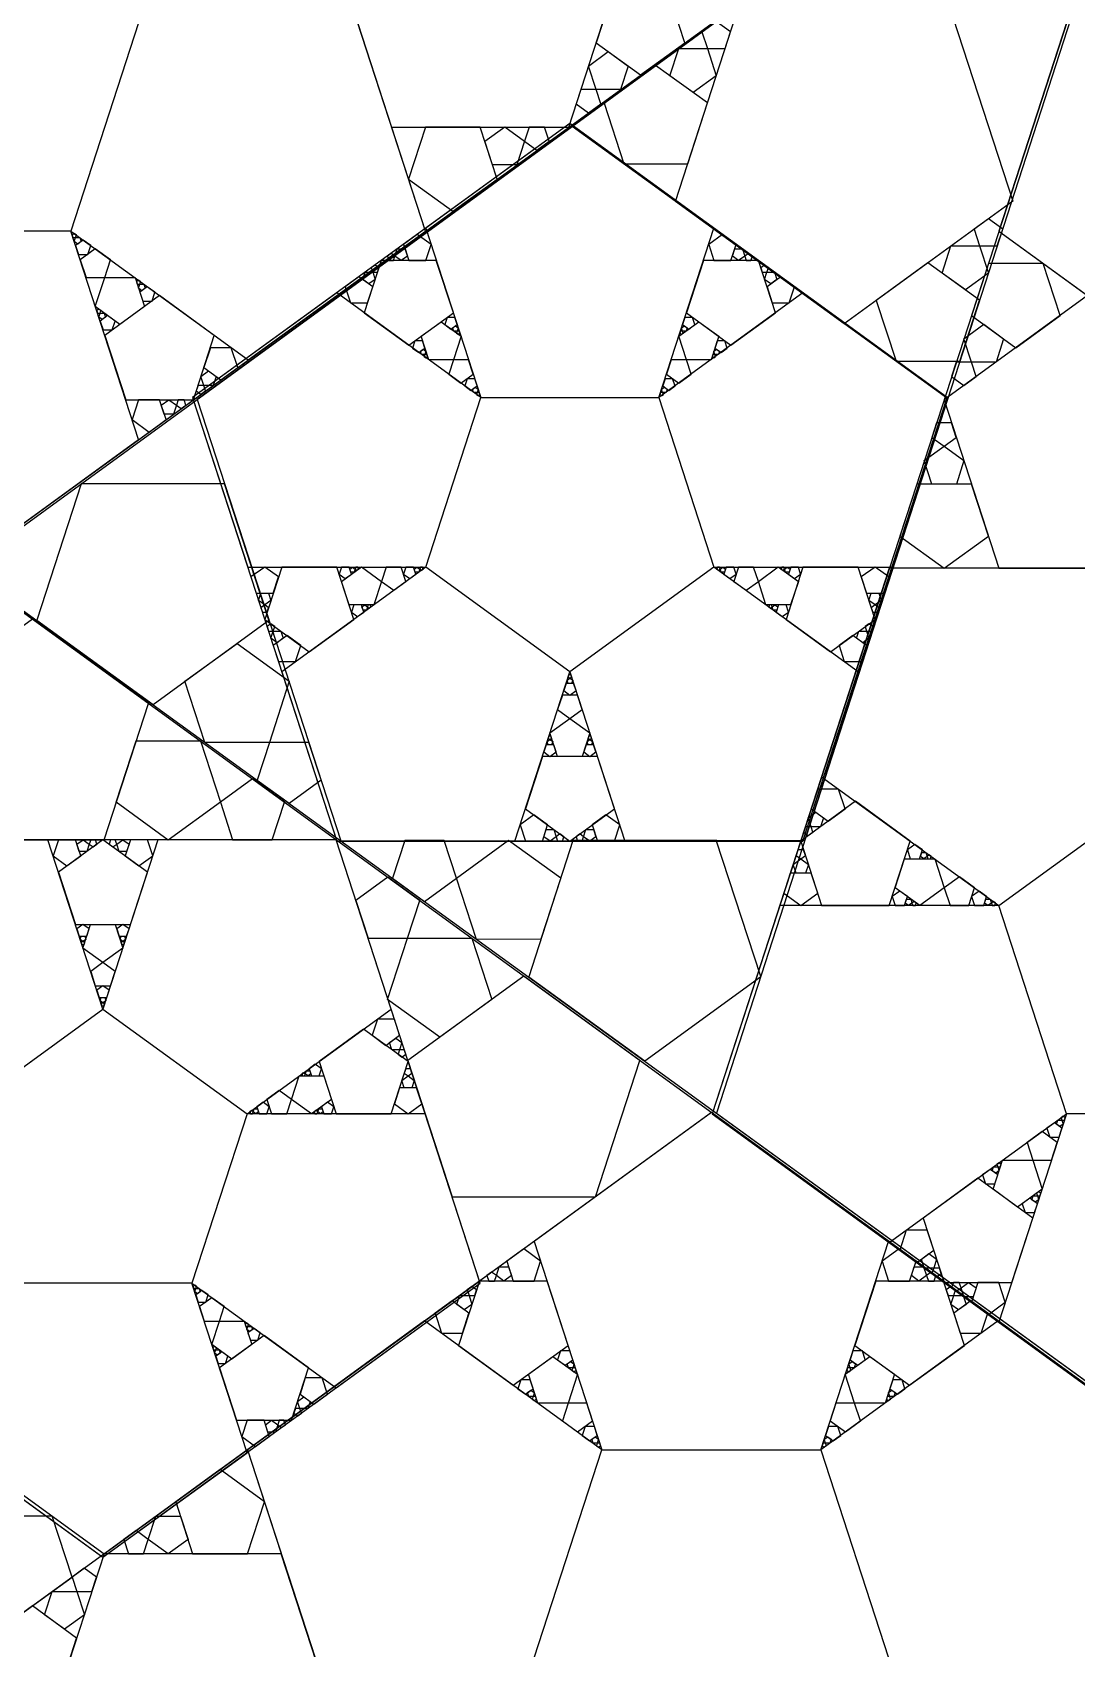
# Model space of a CAD drawing. Header units: inches. Extents: x -578 to 126, y -85 to 118.
# Drawn here: x -304.86 to -292.93, y -38.47 to -20.01 of the extents above; entities that cross this region are included whole.
import ezdxf

# ---------------------------------------------------------------- set-up
doc = ezdxf.new("R2010")
doc.units = ezdxf.units.IN
doc.header["$MEASUREMENT"] = 0
doc.layers.add('drawing', color=7, linetype='Continuous')

msp = doc.modelspace()

# ---------------------------------------------------------------- linework, layer by layer
for points in [[(-260.771, 26.668), (-246.895, -16.037), (-283.222, -42.43), (-319.55, -16.037), (-305.674, 26.668)], [(-305.666, -18.432), (-303.641, -19.903), (-304.414, -22.282), (-306.917, -22.282), (-307.69, -19.903)], [(-297.069, -26.118), (-298.715, -27.314), (-300.361, -26.118), (-299.732, -24.183), (-297.698, -24.183)], [(-289.765, -29.984), (-290.539, -32.364), (-293.041, -32.364), (-293.814, -29.984), (-291.79, -28.513)], [(-305.695, -32.364), (-304.049, -31.168), (-302.403, -32.364), (-303.032, -34.299), (-305.066, -34.299)], [(-297.098, -40.05), (-299.123, -38.579), (-298.349, -36.2), (-295.847, -36.2), (-295.074, -38.579)]]:
    msp.add_lwpolyline(points, close=True)
at = {"layer": 'drawing'}
for points in [[(-305.679, 26.653), (-319.509, -16.067), (-283.153, -42.421), (-246.854, -15.989), (-260.776, 26.701)], [(-305.666, -26.133), (-291.79, -16.052), (-297.09, 0.26), (-314.241, 0.26), (-319.541, -16.052)], [(-297.075, 0.269), (-314.226, 0.251), (-319.509, -16.067), (-305.622, -26.133), (-291.757, -16.037)], [(-319.55, -16.037), (-355.877, -42.43), (-342.001, -85.135), (-297.098, -85.135), (-283.222, -42.43)], [(-319.55, -16.037), (-355.877, -42.43), (-342.001, -85.135), (-297.098, -85.135), (-283.222, -42.43)], [(-308.941, -16.052), (-310.966, -22.282), (-305.666, -26.133), (-300.366, -22.282), (-302.39, -16.052)], [(-308.941, -16.052), (-310.966, -22.282), (-305.666, -26.133), (-300.366, -22.282), (-302.39, -16.052)], [(-283.214, -42.445), (-269.338, -32.364), (-274.639, -16.052), (-291.79, -16.052), (-297.09, -32.364)], [(-291.757, -16.037), (-297.04, -32.355), (-283.153, -42.421), (-269.288, -32.325), (-274.606, -16.019)], [(-283.214, -22.282), (-285.239, -16.052), (-291.79, -16.052), (-293.814, -22.282), (-288.514, -26.133)], [(-283.214, -22.282), (-285.239, -16.052), (-291.79, -16.052), (-293.814, -22.282), (-288.514, -26.133)], [(-300.752, -21.093), (-298.728, -21.093), (-298.102, -19.167), (-299.74, -17.977), (-301.378, -19.167)], [(-297.403, -20.13), (-297.596, -19.535), (-298.222, -19.535), (-298.415, -20.13), (-297.909, -20.498)], [(-296.775, -19.677), (-294.394, -19.675), (-293.656, -21.938), (-295.58, -23.339), (-297.508, -21.942)], [(-304.414, -22.282), (-302.39, -23.753), (-300.366, -22.282), (-301.139, -19.903), (-303.641, -19.903)], [(-297.206, -20.004), (-297.143, -20.196), (-296.942, -20.195), (-296.88, -20.004), (-297.043, -19.886)], [(-290.539, -19.903), (-293.041, -19.903), (-293.814, -22.282), (-291.79, -23.753), (-289.765, -22.282)], [(-298.135, -20.663), (-298.416, -20.663), (-298.503, -20.396), (-298.276, -20.231), (-298.048, -20.396)], [(-297.471, -20.196), (-297.143, -20.196), (-297.042, -20.507), (-297.307, -20.7), (-297.572, -20.508)], [(-298.325, -20.82), (-298.099, -21.514), (-297.369, -21.513), (-297.144, -20.818), (-297.735, -20.39)], [(-298.363, -20.827), (-298.416, -20.663), (-298.588, -20.663), (-298.642, -20.827), (-298.502, -20.929)], [(-294.406, -24.183), (-298.715, -21.053), (-303.024, -24.183), (-301.378, -29.248), (-296.052, -29.248)], [(-302.974, -24.205), (-301.331, -29.244), (-296.031, -29.238), (-294.398, -24.196), (-298.69, -21.085)], [(-302.974, -24.205), (-301.331, -29.244), (-296.031, -29.238), (-294.398, -24.196), (-298.69, -21.085)], [(-300.366, -21.093), (-300.559, -21.688), (-300.053, -22.055), (-299.547, -21.688), (-299.74, -21.093)], [(-297.698, -24.183), (-297.069, -22.248), (-298.715, -21.053), (-300.361, -22.248), (-299.732, -24.183)], [(-299.459, -21.091), (-299.232, -21.256), (-299.319, -21.524), (-299.6, -21.524), (-299.687, -21.256)], [(-299.179, -21.093), (-299.232, -21.256), (-299.093, -21.358), (-298.953, -21.256), (-299.006, -21.093)], [(-294.096, -22.258), (-294.034, -22.449), (-293.833, -22.449), (-293.771, -22.258), (-293.934, -22.14)], [(-306.917, -22.282), (-307.69, -24.662), (-305.666, -26.133), (-303.641, -24.662), (-304.414, -22.282)], [(-304.391, -22.356), (-304.361, -22.356), (-304.352, -22.328), (-304.376, -22.31), (-304.4, -22.328)], [(-300.361, -22.618), (-300.301, -22.433), (-300.458, -22.319), (-300.615, -22.433), (-300.555, -22.618)], [(-296.972, -22.319), (-297.129, -22.433), (-297.069, -22.618), (-296.875, -22.618), (-296.815, -22.433)], [(-304.376, -22.401), (-304.361, -22.356), (-304.314, -22.356), (-304.299, -22.401), (-304.337, -22.429)], [(-304.328, -22.548), (-304.222, -22.548), (-304.189, -22.446), (-304.275, -22.384), (-304.361, -22.446)], [(-304.242, -22.813), (-304.029, -22.813), (-303.963, -22.61), (-304.136, -22.485), (-304.308, -22.61)], [(-300.642, -22.618), (-300.713, -22.567), (-300.686, -22.484), (-300.598, -22.484), (-300.571, -22.567)], [(-296.744, -22.484), (-296.717, -22.567), (-296.788, -22.618), (-296.858, -22.567), (-296.831, -22.484)], [(-294.362, -22.45), (-294.034, -22.449), (-293.932, -22.761), (-294.197, -22.954), (-294.463, -22.762)], [(-300.241, -22.618), (-300.869, -22.618), (-301.063, -23.216), (-300.555, -23.585), (-300.046, -23.216)], [(-300.241, -22.618), (-300.869, -22.618), (-301.063, -23.216), (-300.555, -23.585), (-300.046, -23.216)], [(-300.983, -22.7), (-300.966, -22.751), (-300.912, -22.751), (-300.896, -22.7), (-300.939, -22.669)], [(-300.729, -22.618), (-300.713, -22.567), (-300.756, -22.536), (-300.799, -22.567), (-300.783, -22.618)], [(-296.366, -23.216), (-296.56, -22.618), (-297.189, -22.618), (-297.383, -23.216), (-296.875, -23.585)], [(-296.674, -22.536), (-296.717, -22.567), (-296.701, -22.618), (-296.647, -22.618), (-296.63, -22.567)], [(-296.517, -22.751), (-296.464, -22.751), (-296.447, -22.7), (-296.49, -22.669), (-296.534, -22.7)], [(-295.216, -23.073), (-294.989, -23.767), (-294.26, -23.767), (-294.035, -23.072), (-294.626, -22.644)], [(-293.115, -23.245), (-293.308, -22.65), (-293.934, -22.65), (-294.127, -23.245), (-293.621, -23.613)], [(-304.136, -23.143), (-304.029, -22.813), (-303.682, -22.813), (-303.575, -23.143), (-303.855, -23.347)], [(-303.657, -22.888), (-303.628, -22.888), (-303.619, -22.86), (-303.643, -22.843), (-303.666, -22.86)], [(-303.643, -22.934), (-303.628, -22.888), (-303.58, -22.888), (-303.565, -22.934), (-303.604, -22.962)], [(-301.281, -22.917), (-301.221, -23.102), (-301.026, -23.102), (-300.966, -22.917), (-301.124, -22.803)], [(-301.053, -22.751), (-300.966, -22.751), (-300.939, -22.834), (-301.01, -22.885), (-301.08, -22.834)], [(-296.491, -22.834), (-296.464, -22.751), (-296.376, -22.751), (-296.349, -22.834), (-296.42, -22.885)], [(-296.403, -23.102), (-296.209, -23.102), (-296.149, -22.917), (-296.306, -22.803), (-296.463, -22.917)], [(-303.789, -24.208), (-303.016, -24.208), (-302.777, -23.472), (-303.402, -23.018), (-304.028, -23.472)], [(-303.789, -24.208), (-303.016, -24.208), (-302.777, -23.472), (-303.402, -23.018), (-304.028, -23.472)], [(-303.595, -23.081), (-303.488, -23.081), (-303.455, -22.979), (-303.542, -22.917), (-303.628, -22.979)], [(-299.732, -24.183), (-301.378, -22.987), (-303.024, -24.183), (-302.395, -26.118), (-300.361, -26.118)], [(-297.069, -26.118), (-295.035, -26.118), (-294.406, -24.183), (-296.052, -22.987), (-297.698, -24.183)], [(-292.802, -23.018), (-294.44, -24.208), (-293.814, -26.133), (-291.79, -26.133), (-291.164, -24.208)], [(-292.802, -23.018), (-294.44, -24.208), (-293.814, -26.133), (-291.79, -26.133), (-291.164, -24.208)], [(-304.111, -23.218), (-304.081, -23.218), (-304.072, -23.19), (-304.096, -23.173), (-304.12, -23.19)], [(-304.096, -23.263), (-304.081, -23.218), (-304.033, -23.218), (-304.019, -23.263), (-304.057, -23.291)], [(-304.048, -23.41), (-303.942, -23.41), (-303.909, -23.309), (-303.995, -23.246), (-304.081, -23.309)], [(-299.958, -23.483), (-300.045, -23.752), (-300.328, -23.752), (-300.415, -23.483), (-300.186, -23.318)], [(-300.03, -23.267), (-300.116, -23.267), (-300.143, -23.349), (-300.073, -23.4), (-300.003, -23.349)], [(-299.991, -23.386), (-300.003, -23.423), (-300.042, -23.423), (-300.054, -23.386), (-300.022, -23.363)], [(-299.979, -23.423), (-300.003, -23.423), (-300.01, -23.446), (-299.991, -23.46), (-299.972, -23.446)], [(-297.102, -23.752), (-297.384, -23.752), (-297.472, -23.483), (-297.243, -23.318), (-297.015, -23.483)], [(-297.419, -23.446), (-297.427, -23.423), (-297.451, -23.423), (-297.458, -23.446), (-297.439, -23.46)], [(-297.388, -23.423), (-297.427, -23.423), (-297.439, -23.386), (-297.407, -23.363), (-297.376, -23.386)], [(-297.287, -23.349), (-297.313, -23.267), (-297.4, -23.267), (-297.427, -23.349), (-297.357, -23.4)], [(-293.847, -23.779), (-294.128, -23.779), (-294.215, -23.512), (-293.988, -23.346), (-293.76, -23.512)], [(-302.509, -23.84), (-302.583, -23.613), (-302.822, -23.613), (-302.896, -23.84), (-302.703, -23.981)], [(-300.398, -23.534), (-300.485, -23.534), (-300.512, -23.617), (-300.442, -23.668), (-300.372, -23.617)], [(-300.359, -23.654), (-300.371, -23.691), (-300.41, -23.691), (-300.422, -23.654), (-300.391, -23.631)], [(-297.019, -23.691), (-297.058, -23.691), (-297.07, -23.654), (-297.039, -23.631), (-297.007, -23.654)], [(-296.918, -23.617), (-296.945, -23.534), (-297.031, -23.534), (-297.058, -23.617), (-296.988, -23.668)], [(-300.348, -23.691), (-300.371, -23.691), (-300.379, -23.713), (-300.359, -23.727), (-300.34, -23.713)], [(-299.872, -23.752), (-300.045, -23.752), (-300.099, -23.917), (-299.959, -24.019), (-299.819, -23.917)], [(-297.331, -23.917), (-297.384, -23.752), (-297.558, -23.752), (-297.611, -23.917), (-297.471, -24.018)], [(-297.051, -23.713), (-297.058, -23.691), (-297.082, -23.691), (-297.09, -23.713), (-297.07, -23.727)], [(-294.075, -23.943), (-294.128, -23.779), (-294.301, -23.779), (-294.354, -23.943), (-294.214, -24.044)], [(-302.789, -24.044), (-302.897, -24.044), (-302.93, -23.942), (-302.843, -23.879), (-302.756, -23.942)], [(-299.802, -23.968), (-299.889, -23.968), (-299.915, -24.05), (-299.845, -24.101), (-299.775, -24.05)], [(-297.514, -24.05), (-297.541, -23.968), (-297.628, -23.968), (-297.654, -24.05), (-297.584, -24.101)], [(-302.876, -24.107), (-302.897, -24.044), (-302.962, -24.044), (-302.983, -24.107), (-302.929, -24.145)], [(-299.763, -24.087), (-299.775, -24.124), (-299.814, -24.124), (-299.826, -24.087), (-299.795, -24.064)], [(-299.751, -24.124), (-299.775, -24.124), (-299.783, -24.146), (-299.763, -24.16), (-299.744, -24.146)], [(-297.647, -24.146), (-297.655, -24.124), (-297.678, -24.124), (-297.686, -24.146), (-297.666, -24.16)], [(-297.616, -24.124), (-297.655, -24.124), (-297.667, -24.087), (-297.635, -24.064), (-297.604, -24.087)], [(-303.641, -24.208), (-303.715, -24.435), (-303.522, -24.576), (-303.328, -24.435), (-303.402, -24.208)], [(-303.295, -24.207), (-303.208, -24.27), (-303.241, -24.373), (-303.349, -24.373), (-303.382, -24.27)], [(-303.188, -24.208), (-303.208, -24.27), (-303.155, -24.309), (-303.102, -24.27), (-303.122, -24.208)], [(-294.579, -24.637), (-294.44, -24.738), (-294.301, -24.637), (-294.354, -24.473), (-294.526, -24.473)], [(-294.667, -24.903), (-294.44, -24.738), (-294.213, -24.903), (-294.3, -25.171), (-294.58, -25.171)], [(-302.66, -25.167), (-304.298, -25.169), (-304.803, -26.727), (-303.477, -27.688), (-302.153, -26.724)], [(-294.946, -25.765), (-294.44, -26.133), (-293.934, -25.765), (-294.127, -25.171), (-294.753, -25.171)], [(-302.044, -26.232), (-302.201, -26.118), (-302.358, -26.232), (-302.298, -26.417), (-302.104, -26.417)], [(-302.006, -26.118), (-302.201, -26.716), (-301.692, -27.085), (-301.184, -26.716), (-301.378, -26.118)], [(-302.006, -26.118), (-302.201, -26.716), (-301.692, -27.085), (-301.184, -26.716), (-301.378, -26.118)], [(-300.361, -26.118), (-302.006, -27.314), (-301.378, -29.248), (-299.343, -29.248), (-298.715, -27.314)], [(-301.324, -26.118), (-301.351, -26.2), (-301.281, -26.251), (-301.211, -26.2), (-301.238, -26.118)], [(-301.096, -26.117), (-300.867, -26.283), (-300.955, -26.551), (-301.237, -26.551), (-301.324, -26.283)], [(-301.199, -26.118), (-301.167, -26.141), (-301.179, -26.178), (-301.218, -26.178), (-301.23, -26.141)], [(-301.16, -26.118), (-301.167, -26.141), (-301.148, -26.155), (-301.129, -26.141), (-301.136, -26.118)], [(-300.814, -26.118), (-300.867, -26.283), (-300.727, -26.384), (-300.587, -26.283), (-300.641, -26.118)], [(-300.587, -26.118), (-300.614, -26.2), (-300.544, -26.251), (-300.474, -26.2), (-300.501, -26.118)], [(-300.462, -26.118), (-300.43, -26.141), (-300.442, -26.178), (-300.481, -26.178), (-300.493, -26.141)], [(-300.423, -26.118), (-300.43, -26.141), (-300.411, -26.155), (-300.392, -26.141), (-300.399, -26.118)], [(-298.715, -27.314), (-298.086, -29.248), (-296.052, -29.248), (-295.423, -27.314), (-297.069, -26.118)], [(-288.514, -26.133), (-295.066, -26.133), (-297.09, -32.364), (-291.79, -36.215), (-286.49, -32.364)], [(-288.514, -26.133), (-295.066, -26.133), (-297.09, -32.364), (-291.79, -36.215), (-286.49, -32.364)], [(-297.019, -26.155), (-296.999, -26.141), (-297.007, -26.118), (-297.03, -26.118), (-297.038, -26.141)], [(-296.987, -26.178), (-296.999, -26.141), (-296.968, -26.118), (-296.936, -26.141), (-296.948, -26.178)], [(-296.886, -26.251), (-296.816, -26.2), (-296.842, -26.118), (-296.929, -26.118), (-296.956, -26.2)], [(-296.702, -26.384), (-296.562, -26.283), (-296.616, -26.118), (-296.789, -26.118), (-296.842, -26.283)], [(-296.475, -26.551), (-296.562, -26.283), (-296.334, -26.117), (-296.105, -26.283), (-296.193, -26.551)], [(-296.282, -26.155), (-296.262, -26.141), (-296.27, -26.118), (-296.293, -26.118), (-296.301, -26.141)], [(-296.25, -26.178), (-296.262, -26.141), (-296.231, -26.118), (-296.199, -26.141), (-296.211, -26.178)], [(-295.738, -27.085), (-295.229, -26.716), (-295.423, -26.118), (-296.052, -26.118), (-296.246, -26.716)], [(-295.738, -27.085), (-295.229, -26.716), (-295.423, -26.118), (-296.052, -26.118), (-296.246, -26.716)], [(-296.149, -26.251), (-296.079, -26.2), (-296.105, -26.118), (-296.192, -26.118), (-296.219, -26.2)], [(-291.79, -28.513), (-292.563, -26.133), (-295.066, -26.133), (-295.839, -28.513), (-293.814, -29.984)], [(-295.072, -26.232), (-295.229, -26.118), (-295.386, -26.232), (-295.326, -26.417), (-295.132, -26.417)], [(-302.13, -26.5), (-302.201, -26.551), (-302.271, -26.5), (-302.244, -26.417), (-302.157, -26.417)], [(-302.157, -26.583), (-302.201, -26.551), (-302.244, -26.583), (-302.227, -26.633), (-302.174, -26.633)], [(-301.184, -26.551), (-301.21, -26.633), (-301.14, -26.684), (-301.07, -26.633), (-301.097, -26.551)], [(-301.058, -26.551), (-301.027, -26.574), (-301.039, -26.611), (-301.078, -26.611), (-301.09, -26.574)], [(-301.019, -26.551), (-301.027, -26.574), (-301.007, -26.588), (-300.988, -26.574), (-300.995, -26.551)], [(-296.422, -26.588), (-296.403, -26.574), (-296.41, -26.551), (-296.434, -26.551), (-296.442, -26.574)], [(-296.391, -26.611), (-296.403, -26.574), (-296.372, -26.551), (-296.34, -26.574), (-296.352, -26.611)], [(-296.289, -26.684), (-296.219, -26.633), (-296.246, -26.551), (-296.333, -26.551), (-296.359, -26.633)], [(-295.158, -26.5), (-295.229, -26.551), (-295.3, -26.5), (-295.273, -26.417), (-295.185, -26.417)], [(-295.186, -26.583), (-295.229, -26.551), (-295.272, -26.583), (-295.256, -26.633), (-295.202, -26.633)], [(-304.855, -26.713), (-306.18, -27.676), (-305.674, -29.234), (-304.036, -29.234), (-303.53, -27.676)], [(-302.157, -26.849), (-302.104, -26.849), (-302.087, -26.798), (-302.131, -26.767), (-302.174, -26.798)], [(-295.342, -26.798), (-295.326, -26.849), (-295.272, -26.849), (-295.256, -26.798), (-295.299, -26.767)], [(-302.131, -26.932), (-302.104, -26.849), (-302.017, -26.849), (-301.99, -26.932), (-302.06, -26.983)], [(-302.044, -27.199), (-301.849, -27.199), (-301.789, -27.015), (-301.946, -26.901), (-302.104, -27.015)], [(-295.64, -27.015), (-295.58, -27.199), (-295.386, -27.199), (-295.326, -27.015), (-295.483, -26.901)], [(-295.413, -26.849), (-295.326, -26.849), (-295.299, -26.932), (-295.369, -26.983), (-295.44, -26.932)], [(-301.922, -27.422), (-302.148, -28.121), (-302.884, -28.122), (-303.112, -27.423), (-302.517, -26.99)], [(-298.785, -27.529), (-298.715, -27.58), (-298.645, -27.529), (-298.672, -27.447), (-298.758, -27.447)], [(-298.746, -27.41), (-298.715, -27.387), (-298.683, -27.41), (-298.695, -27.447), (-298.734, -27.447)], [(-298.734, -27.373), (-298.715, -27.387), (-298.696, -27.373), (-298.703, -27.35), (-298.727, -27.35)], [(-298.855, -27.745), (-298.715, -27.847), (-298.575, -27.745), (-298.628, -27.58), (-298.801, -27.58)], [(-298.943, -28.013), (-298.715, -27.847), (-298.486, -28.013), (-298.574, -28.281), (-298.856, -28.281)], [(-298.962, -28.074), (-298.943, -28.088), (-298.923, -28.074), (-298.931, -28.051), (-298.954, -28.051)], [(-298.506, -28.074), (-298.487, -28.088), (-298.468, -28.074), (-298.475, -28.051), (-298.499, -28.051)], [(-302.934, -28.105), (-302.706, -28.804), (-303.302, -29.237), (-303.897, -28.804), (-303.669, -28.105)], [(-301.697, -28.121), (-302.148, -28.121), (-302.287, -28.551), (-301.922, -28.816), (-301.557, -28.55)], [(-299.013, -28.23), (-298.943, -28.281), (-298.873, -28.23), (-298.899, -28.148), (-298.986, -28.148)], [(-298.974, -28.111), (-298.943, -28.088), (-298.911, -28.111), (-298.923, -28.148), (-298.962, -28.148)], [(-298.557, -28.23), (-298.487, -28.281), (-298.417, -28.23), (-298.444, -28.148), (-298.53, -28.148)], [(-298.519, -28.111), (-298.487, -28.088), (-298.456, -28.111), (-298.468, -28.148), (-298.507, -28.148)], [(-299.223, -28.879), (-298.715, -29.248), (-298.206, -28.879), (-298.401, -28.281), (-299.029, -28.281)], [(-299.223, -28.879), (-298.715, -29.248), (-298.206, -28.879), (-298.401, -28.281), (-299.029, -28.281)], [(-302.341, -28.539), (-302.706, -28.805), (-302.567, -29.234), (-302.116, -29.234), (-301.976, -28.805)], [(-295.452, -28.794), (-296.078, -29.249), (-295.839, -29.984), (-295.066, -29.984), (-294.827, -29.249)], [(-295.452, -28.794), (-296.078, -29.249), (-295.839, -29.984), (-295.066, -29.984), (-294.827, -29.249)], [(-295.572, -28.881), (-295.646, -28.654), (-295.884, -28.654), (-295.958, -28.881), (-295.765, -29.021)], [(-299.126, -28.949), (-299.283, -29.064), (-299.223, -29.248), (-299.029, -29.248), (-298.969, -29.064)], [(-298.206, -29.248), (-298.146, -29.064), (-298.303, -28.949), (-298.461, -29.064), (-298.401, -29.248)], [(-295.851, -29.085), (-295.959, -29.085), (-295.992, -28.983), (-295.905, -28.919), (-295.818, -28.983)], [(-298.898, -29.115), (-298.871, -29.198), (-298.942, -29.249), (-299.013, -29.198), (-298.986, -29.115)], [(-298.828, -29.166), (-298.871, -29.198), (-298.855, -29.248), (-298.801, -29.248), (-298.785, -29.198)], [(-298.575, -29.248), (-298.558, -29.198), (-298.602, -29.166), (-298.645, -29.198), (-298.628, -29.248)], [(-298.488, -29.249), (-298.558, -29.198), (-298.531, -29.115), (-298.444, -29.115), (-298.417, -29.198)], [(-295.938, -29.147), (-295.959, -29.085), (-296.025, -29.085), (-296.045, -29.147), (-295.992, -29.186)], [(-308.358, -34.299), (-304.049, -37.429), (-299.74, -34.299), (-301.386, -29.234), (-306.712, -29.234)], [(-299.748, -34.274), (-301.386, -29.234), (-306.686, -29.234), (-308.324, -34.274), (-304.036, -37.39)], [(-299.748, -34.274), (-301.386, -29.234), (-306.686, -29.234), (-308.324, -34.274), (-304.036, -37.39)], [(-304.049, -31.168), (-304.678, -29.234), (-306.712, -29.234), (-307.341, -31.168), (-305.695, -32.364)], [(-304.557, -29.234), (-304.617, -29.418), (-304.46, -29.533), (-304.303, -29.418), (-304.363, -29.234)], [(-303.54, -29.603), (-304.049, -29.234), (-304.557, -29.603), (-304.363, -30.201), (-303.735, -30.201)], [(-303.54, -29.603), (-304.049, -29.234), (-304.557, -29.603), (-304.363, -30.201), (-303.735, -30.201)], [(-304.276, -29.233), (-304.206, -29.285), (-304.232, -29.368), (-304.32, -29.368), (-304.347, -29.285)], [(-304.189, -29.234), (-304.206, -29.285), (-304.162, -29.316), (-304.119, -29.285), (-304.135, -29.234)], [(-302.403, -32.364), (-300.757, -31.168), (-301.386, -29.234), (-303.42, -29.234), (-304.049, -31.168)], [(-303.936, -29.316), (-303.892, -29.285), (-303.909, -29.234), (-303.962, -29.234), (-303.979, -29.285)], [(-303.865, -29.368), (-303.892, -29.285), (-303.822, -29.233), (-303.751, -29.285), (-303.778, -29.368)], [(-303.637, -29.533), (-303.48, -29.418), (-303.54, -29.234), (-303.735, -29.234), (-303.795, -29.418)], [(-300.375, -29.937), (-300.01, -29.671), (-300.15, -29.242), (-300.601, -29.243), (-300.74, -29.672)], [(-299.782, -30.371), (-300.01, -29.672), (-299.415, -29.239), (-298.82, -29.67), (-299.046, -30.37)], [(-297.859, -31.76), (-296.535, -30.796), (-297.043, -29.239), (-298.681, -29.241), (-299.185, -30.799)], [(-296.131, -29.412), (-296.078, -29.451), (-296.025, -29.412), (-296.045, -29.35), (-296.111, -29.35)], [(-294.773, -29.287), (-294.86, -29.35), (-294.827, -29.451), (-294.72, -29.451), (-294.687, -29.35)], [(-296.165, -29.514), (-296.078, -29.451), (-295.991, -29.514), (-296.024, -29.616), (-296.131, -29.616)], [(-294.545, -29.451), (-294.438, -29.781), (-294.719, -29.985), (-295, -29.781), (-294.892, -29.451)], [(-294.648, -29.378), (-294.634, -29.423), (-294.672, -29.451), (-294.711, -29.423), (-294.696, -29.378)], [(-294.61, -29.406), (-294.634, -29.423), (-294.625, -29.451), (-294.595, -29.451), (-294.586, -29.423)], [(-301.021, -30.357), (-300.57, -30.357), (-300.43, -29.928), (-300.795, -29.662), (-301.161, -29.928)], [(-296.271, -29.843), (-296.078, -29.984), (-295.884, -29.843), (-295.958, -29.616), (-296.197, -29.616)], [(-294.265, -29.656), (-294.438, -29.781), (-294.372, -29.984), (-294.159, -29.984), (-294.093, -29.781)], [(-294.946, -29.82), (-295.033, -29.883), (-295, -29.984), (-294.893, -29.984), (-294.86, -29.883)], [(-294.04, -29.82), (-294.126, -29.883), (-294.093, -29.984), (-293.987, -29.984), (-293.954, -29.883)], [(-293.814, -29.984), (-296.317, -29.984), (-297.09, -32.364), (-295.066, -33.835), (-293.041, -32.364)], [(-294.822, -29.911), (-294.807, -29.956), (-294.845, -29.984), (-294.884, -29.956), (-294.869, -29.911)], [(-294.783, -29.939), (-294.807, -29.956), (-294.798, -29.984), (-294.768, -29.984), (-294.759, -29.956)], [(-293.915, -29.911), (-293.9, -29.956), (-293.939, -29.984), (-293.978, -29.956), (-293.963, -29.911)], [(-293.876, -29.939), (-293.9, -29.956), (-293.891, -29.984), (-293.862, -29.984), (-293.853, -29.956)], [(-304.207, -30.252), (-304.277, -30.201), (-304.347, -30.252), (-304.32, -30.334), (-304.233, -30.334)], [(-303.82, -30.47), (-304.049, -30.635), (-304.277, -30.47), (-304.19, -30.201), (-303.908, -30.201)], [(-303.751, -30.252), (-303.821, -30.201), (-303.891, -30.252), (-303.864, -30.334), (-303.778, -30.334)], [(-304.245, -30.371), (-304.277, -30.394), (-304.308, -30.371), (-304.296, -30.334), (-304.257, -30.334)], [(-304.257, -30.408), (-304.277, -30.394), (-304.296, -30.408), (-304.289, -30.431), (-304.265, -30.431)], [(-303.79, -30.371), (-303.821, -30.394), (-303.853, -30.371), (-303.841, -30.334), (-303.802, -30.334)], [(-303.802, -30.408), (-303.821, -30.394), (-303.84, -30.408), (-303.833, -30.431), (-303.809, -30.431)], [(-300.797, -31.056), (-300.57, -30.357), (-299.834, -30.357), (-299.607, -31.056), (-300.202, -31.489)], [(-303.909, -30.737), (-304.049, -30.635), (-304.189, -30.737), (-304.136, -30.902), (-303.962, -30.902)], [(-300.061, -33.312), (-298.423, -33.312), (-297.917, -31.754), (-299.242, -30.791), (-300.567, -31.754)], [(-303.979, -30.953), (-304.049, -30.902), (-304.119, -30.953), (-304.092, -31.035), (-304.006, -31.035)], [(-304.017, -31.072), (-304.049, -31.095), (-304.08, -31.072), (-304.068, -31.035), (-304.029, -31.035)], [(-304.03, -31.109), (-304.049, -31.095), (-304.068, -31.109), (-304.061, -31.132), (-304.037, -31.132)], [(-300.72, -31.283), (-300.914, -31.283), (-300.974, -31.467), (-300.817, -31.582), (-300.66, -31.467)], [(-300.757, -32.364), (-300.563, -31.766), (-301.072, -31.397), (-301.58, -31.766), (-301.386, -32.364)], [(-300.757, -32.364), (-300.563, -31.766), (-301.072, -31.397), (-301.58, -31.766), (-301.386, -32.364)], [(-300.633, -31.55), (-300.66, -31.633), (-300.747, -31.633), (-300.774, -31.55), (-300.703, -31.499)], [(-300.606, -31.633), (-300.66, -31.633), (-300.676, -31.684), (-300.633, -31.715), (-300.59, -31.684)], [(-301.668, -32.365), (-301.896, -32.199), (-301.809, -31.931), (-301.527, -31.931), (-301.439, -32.199)], [(-301.744, -31.931), (-301.737, -31.908), (-301.756, -31.894), (-301.776, -31.908), (-301.768, -31.931)], [(-301.706, -31.931), (-301.737, -31.908), (-301.725, -31.871), (-301.686, -31.871), (-301.674, -31.908)], [(-301.58, -31.931), (-301.553, -31.849), (-301.623, -31.798), (-301.694, -31.849), (-301.667, -31.931)], [(-300.634, -31.982), (-300.563, -31.931), (-300.492, -31.982), (-300.519, -32.065), (-300.607, -32.065)], [(-300.606, -31.9), (-300.563, -31.931), (-300.52, -31.9), (-300.536, -31.849), (-300.59, -31.849)], [(-301.95, -32.364), (-301.896, -32.199), (-302.036, -32.098), (-302.176, -32.199), (-302.123, -32.364)], [(-300.72, -32.25), (-300.563, -32.364), (-300.406, -32.25), (-300.466, -32.065), (-300.66, -32.065)], [(-302.302, -32.364), (-302.333, -32.341), (-302.321, -32.305), (-302.282, -32.305), (-302.27, -32.341)], [(-302.176, -32.364), (-302.15, -32.282), (-302.22, -32.231), (-302.29, -32.282), (-302.263, -32.364)], [(-301.565, -32.364), (-301.596, -32.341), (-301.584, -32.305), (-301.545, -32.305), (-301.533, -32.341)], [(-301.439, -32.364), (-301.413, -32.282), (-301.483, -32.231), (-301.553, -32.282), (-301.526, -32.364)], [(-305.674, -58.742), (-288.522, -58.742), (-283.222, -42.43), (-297.098, -32.349), (-310.974, -42.43)], [(-297.098, -32.349), (-310.974, -42.43), (-305.674, -58.742), (-288.522, -58.742), (-283.222, -42.43)], [(-303.032, -34.299), (-301.386, -35.495), (-299.74, -34.299), (-300.369, -32.364), (-302.403, -32.364)], [(-293.822, -42.43), (-291.798, -36.2), (-297.098, -32.349), (-302.398, -36.2), (-300.374, -42.43)], [(-293.822, -42.43), (-291.798, -36.2), (-297.098, -32.349), (-302.398, -36.2), (-300.374, -42.43)], [(-302.341, -32.364), (-302.333, -32.341), (-302.353, -32.327), (-302.372, -32.341), (-302.365, -32.364)], [(-301.604, -32.364), (-301.596, -32.341), (-301.616, -32.327), (-301.635, -32.341), (-301.628, -32.364)], [(-295.847, -36.2), (-295.074, -33.82), (-297.098, -32.349), (-299.123, -33.82), (-298.349, -36.2)], [(-293.041, -32.364), (-293.814, -34.744), (-291.79, -36.215), (-289.765, -34.744), (-290.539, -32.364)], [(-293.267, -32.528), (-293.234, -32.629), (-293.127, -32.629), (-293.094, -32.528), (-293.18, -32.465)], [(-293.142, -32.437), (-293.094, -32.437), (-293.079, -32.482), (-293.118, -32.51), (-293.157, -32.482)], [(-293.103, -32.409), (-293.094, -32.437), (-293.065, -32.437), (-293.056, -32.409), (-293.079, -32.392)], [(-293.492, -32.692), (-293.426, -32.894), (-293.213, -32.894), (-293.148, -32.692), (-293.32, -32.566)], [(-294, -33.061), (-293.967, -33.162), (-293.861, -33.162), (-293.828, -33.061), (-293.914, -32.998)], [(-293.875, -32.97), (-293.828, -32.97), (-293.813, -33.015), (-293.851, -33.043), (-293.89, -33.015)], [(-293.774, -32.894), (-293.426, -32.894), (-293.319, -33.224), (-293.6, -33.429), (-293.881, -33.224)], [(-293.837, -32.942), (-293.828, -32.97), (-293.798, -32.97), (-293.789, -32.942), (-293.813, -32.925)], [(-294.679, -33.554), (-294.44, -34.289), (-293.667, -34.289), (-293.428, -33.554), (-294.053, -33.099)], [(-294.679, -33.554), (-294.44, -34.289), (-293.667, -34.289), (-293.428, -33.554), (-294.053, -33.099)], [(-293.547, -33.39), (-293.514, -33.491), (-293.407, -33.491), (-293.374, -33.39), (-293.461, -33.327)], [(-293.422, -33.299), (-293.374, -33.299), (-293.36, -33.345), (-293.398, -33.373), (-293.437, -33.345)], [(-293.383, -33.271), (-293.374, -33.299), (-293.345, -33.299), (-293.336, -33.271), (-293.36, -33.254)], [(-294.633, -33.694), (-294.872, -33.694), (-294.946, -33.921), (-294.753, -34.062), (-294.559, -33.921)], [(-299.123, -34.274), (-299.049, -34.047), (-299.242, -33.906), (-299.435, -34.047), (-299.361, -34.274)], [(-294.954, -33.906), (-295.147, -34.047), (-295.074, -34.274), (-294.835, -34.274), (-294.761, -34.047)], [(-294.526, -34.023), (-294.559, -34.125), (-294.666, -34.125), (-294.7, -34.023), (-294.613, -33.96)], [(-299.469, -34.275), (-299.555, -34.212), (-299.522, -34.11), (-299.415, -34.11), (-299.382, -34.212)], [(-294.674, -34.11), (-294.641, -34.212), (-294.728, -34.275), (-294.814, -34.212), (-294.781, -34.11)], [(-294.493, -34.125), (-294.559, -34.125), (-294.579, -34.188), (-294.526, -34.227), (-294.473, -34.188)], [(-305.066, -34.299), (-305.695, -36.234), (-304.049, -37.429), (-302.403, -36.234), (-303.032, -34.299)], [(-303.012, -34.358), (-302.989, -34.358), (-302.981, -34.336), (-303.001, -34.322), (-303.02, -34.336)], [(-298.975, -34.274), (-299.748, -34.274), (-299.987, -35.01), (-299.361, -35.464), (-298.736, -35.01)], [(-298.975, -34.274), (-299.748, -34.274), (-299.987, -35.01), (-299.361, -35.464), (-298.736, -35.01)], [(-299.888, -34.375), (-299.867, -34.438), (-299.801, -34.438), (-299.781, -34.375), (-299.834, -34.337)], [(-299.576, -34.274), (-299.555, -34.212), (-299.609, -34.173), (-299.662, -34.212), (-299.642, -34.274)], [(-294.209, -35.01), (-294.448, -34.274), (-295.221, -34.274), (-295.46, -35.01), (-294.835, -35.464)], [(-294.209, -35.01), (-294.448, -34.274), (-295.221, -34.274), (-295.46, -35.01), (-294.835, -35.464)], [(-294.587, -34.173), (-294.641, -34.212), (-294.62, -34.274), (-294.555, -34.274), (-294.534, -34.212)], [(-294.395, -34.438), (-294.329, -34.438), (-294.309, -34.375), (-294.362, -34.337), (-294.415, -34.375)], [(-294.301, -34.39), (-294.247, -34.352), (-294.268, -34.289), (-294.333, -34.289), (-294.354, -34.352)], [(-294.214, -34.454), (-294.247, -34.352), (-294.16, -34.289), (-294.074, -34.352), (-294.107, -34.454)], [(-293.934, -34.657), (-293.741, -34.516), (-293.814, -34.289), (-294.053, -34.289), (-294.127, -34.516)], [(-303.001, -34.395), (-302.989, -34.358), (-302.95, -34.358), (-302.938, -34.395), (-302.969, -34.418)], [(-302.962, -34.514), (-302.875, -34.514), (-302.848, -34.432), (-302.918, -34.381), (-302.988, -34.432)], [(-302.892, -34.73), (-302.718, -34.73), (-302.665, -34.565), (-302.805, -34.464), (-302.945, -34.565)], [(-300.254, -34.642), (-300.18, -34.869), (-299.941, -34.869), (-299.868, -34.642), (-300.061, -34.501)], [(-299.975, -34.438), (-299.867, -34.438), (-299.834, -34.54), (-299.921, -34.603), (-300.008, -34.54)], [(-294.362, -34.54), (-294.329, -34.438), (-294.222, -34.438), (-294.189, -34.54), (-294.275, -34.603)], [(-294.255, -34.869), (-294.016, -34.869), (-293.942, -34.642), (-294.135, -34.501), (-294.329, -34.642)], [(-302.806, -34.999), (-302.718, -34.73), (-302.436, -34.73), (-302.349, -34.999), (-302.577, -35.165)], [(-302.416, -34.792), (-302.392, -34.792), (-302.385, -34.769), (-302.404, -34.755), (-302.424, -34.769)], [(-302.404, -34.828), (-302.392, -34.792), (-302.353, -34.792), (-302.341, -34.828), (-302.373, -34.851)], [(-298.349, -36.2), (-300.374, -34.729), (-302.398, -36.2), (-301.625, -38.579), (-299.123, -38.579)], [(-302.365, -34.948), (-302.279, -34.948), (-302.252, -34.865), (-302.322, -34.814), (-302.392, -34.865)], [(-295.074, -38.579), (-292.571, -38.579), (-291.798, -36.2), (-293.822, -34.729), (-295.847, -36.2)], [(-302.785, -35.059), (-302.761, -35.059), (-302.753, -35.037), (-302.773, -35.023), (-302.792, -35.037)], [(-302.773, -35.096), (-302.761, -35.059), (-302.722, -35.059), (-302.71, -35.096), (-302.741, -35.119)], [(-302.523, -35.864), (-301.894, -35.864), (-301.7, -35.266), (-302.209, -34.897), (-302.717, -35.266)], [(-302.523, -35.864), (-301.894, -35.864), (-301.7, -35.266), (-302.209, -34.897), (-302.717, -35.266)], [(-298.716, -35.072), (-298.822, -35.072), (-298.855, -35.174), (-298.769, -35.236), (-298.683, -35.174)], [(-295.341, -35.174), (-295.374, -35.072), (-295.481, -35.072), (-295.514, -35.174), (-295.427, -35.236)], [(-302.734, -35.215), (-302.647, -35.215), (-302.621, -35.133), (-302.691, -35.082), (-302.761, -35.133)], [(-298.627, -35.339), (-298.735, -35.669), (-299.082, -35.669), (-299.189, -35.339), (-298.908, -35.135)], [(-298.668, -35.219), (-298.682, -35.264), (-298.73, -35.264), (-298.745, -35.219), (-298.706, -35.191)], [(-295.114, -35.669), (-295.462, -35.669), (-295.569, -35.339), (-295.288, -35.135), (-295.007, -35.339)], [(-295.466, -35.264), (-295.514, -35.264), (-295.528, -35.219), (-295.49, -35.191), (-295.451, -35.219)], [(-301.483, -35.565), (-301.543, -35.38), (-301.737, -35.38), (-301.797, -35.565), (-301.64, -35.679)], [(-299.169, -35.402), (-299.275, -35.402), (-299.308, -35.503), (-299.222, -35.565), (-299.136, -35.503)], [(-298.653, -35.264), (-298.682, -35.264), (-298.692, -35.292), (-298.668, -35.31), (-298.644, -35.292)], [(-295.505, -35.292), (-295.514, -35.264), (-295.543, -35.264), (-295.552, -35.292), (-295.528, -35.31)], [(-294.888, -35.503), (-294.921, -35.402), (-295.027, -35.402), (-295.06, -35.503), (-294.974, -35.565)], [(-301.71, -35.731), (-301.798, -35.731), (-301.825, -35.648), (-301.754, -35.597), (-301.683, -35.648)], [(-299.121, -35.548), (-299.136, -35.594), (-299.184, -35.594), (-299.198, -35.548), (-299.16, -35.52)], [(-299.106, -35.594), (-299.136, -35.594), (-299.145, -35.622), (-299.121, -35.639), (-299.097, -35.622)], [(-295.051, -35.622), (-295.06, -35.594), (-295.09, -35.594), (-295.099, -35.622), (-295.075, -35.639)], [(-295.013, -35.594), (-295.06, -35.594), (-295.075, -35.548), (-295.037, -35.52), (-294.998, -35.548)], [(-301.781, -35.782), (-301.798, -35.731), (-301.851, -35.731), (-301.868, -35.782), (-301.824, -35.813)], [(-298.522, -35.669), (-298.735, -35.669), (-298.8, -35.872), (-298.628, -35.997), (-298.456, -35.872)], [(-295.396, -35.872), (-295.462, -35.669), (-295.675, -35.669), (-295.741, -35.872), (-295.568, -35.997)], [(-302.403, -35.864), (-302.463, -36.049), (-302.306, -36.163), (-302.149, -36.049), (-302.209, -35.864)], [(-302.122, -35.864), (-302.051, -35.915), (-302.078, -35.998), (-302.165, -35.998), (-302.192, -35.915)], [(-302.035, -35.864), (-302.051, -35.915), (-302.008, -35.947), (-301.965, -35.915), (-301.981, -35.864)], [(-298.435, -35.934), (-298.542, -35.934), (-298.575, -36.036), (-298.489, -36.098), (-298.403, -36.036)], [(-295.621, -36.036), (-295.654, -35.934), (-295.761, -35.934), (-295.794, -36.036), (-295.708, -36.098)], [(-298.388, -36.081), (-298.402, -36.127), (-298.45, -36.127), (-298.465, -36.081), (-298.426, -36.053)], [(-298.373, -36.127), (-298.402, -36.127), (-298.411, -36.154), (-298.388, -36.172), (-298.364, -36.154)], [(-295.785, -36.154), (-295.794, -36.127), (-295.823, -36.127), (-295.832, -36.154), (-295.809, -36.172)], [(-295.746, -36.127), (-295.794, -36.127), (-295.809, -36.081), (-295.77, -36.053), (-295.731, -36.081)], [(-302.398, -37.39), (-302.205, -36.795), (-302.711, -36.427), (-303.217, -36.795), (-303.024, -37.39)], [(-304.401, -37.655), (-304.627, -36.96), (-305.356, -36.96), (-305.582, -37.655), (-304.992, -38.084)], [(-303.304, -37.391), (-303.532, -37.226), (-303.445, -36.958), (-303.164, -36.958), (-303.077, -37.226)], [(-303.585, -37.39), (-303.532, -37.226), (-303.671, -37.124), (-303.81, -37.226), (-303.757, -37.39)], [(-302.012, -37.39), (-304.036, -37.39), (-304.662, -39.315), (-303.024, -40.505), (-301.386, -39.315)], [(-304.401, -37.655), (-304.348, -37.819), (-304.175, -37.819), (-304.122, -37.655), (-304.262, -37.553)], [(-304.629, -37.819), (-304.348, -37.819), (-304.261, -38.086), (-304.488, -38.251), (-304.715, -38.086)], [(-305.361, -38.352), (-305.168, -38.947), (-304.542, -38.947), (-304.349, -38.352), (-304.855, -37.984)]]:
    msp.add_lwpolyline(points, close=True, dxfattribs=at)

doc.saveas('drawing.dxf')
